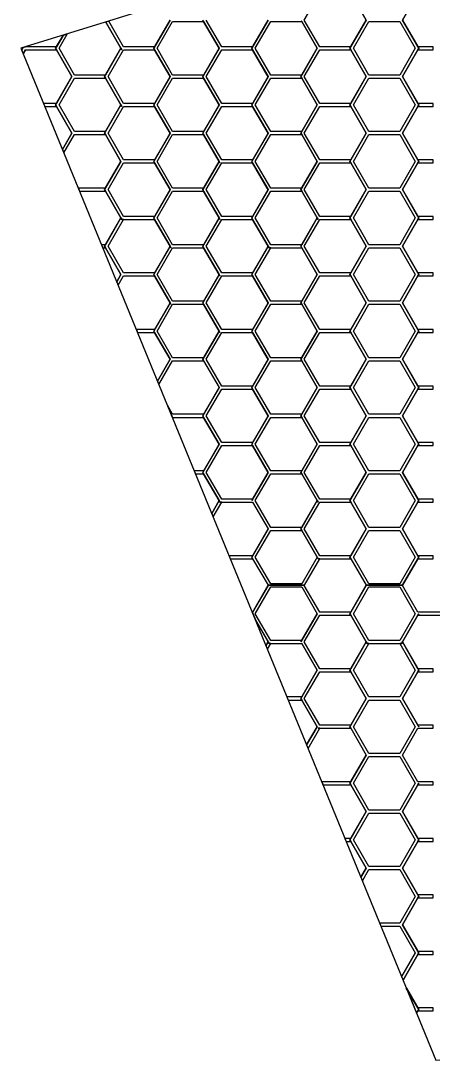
# Model space of a CAD drawing. Extents: x -65 to 65, y -44 to 44.
# Drawn here: x 8.9 to 29.7, y -44 to 8.5 of the extents above; entities that cross this region are included whole.
import ezdxf

# ---------------------------------------------------------------- set-up
doc = ezdxf.new("R2010")
doc.units = 0
doc.layers.add('Add_Red', color=1, linetype='Continuous')
doc.layers.add('Vector_Red', color=1, linetype='Continuous')

msp = doc.modelspace()

# ---------------------------------------------------------------- linework, layer by layer
at = {"layer": 'Add_Red'}
for points in [[(26.324735, 8.564321), (25.544073, 7.211768), (23.982412, 7.211768), (23.201414, 8.564321), (23.982412, 9.916874), (25.544073, 9.916874), (26.324735, 8.564321)], [(26.326584, 8.564321), (26.326584, 8.56432), (25.501711, 7.13545), (25.545754, 7.059299), (25.545753, 7.059299), (25.501711, 7.135449), (25.501711, 7.13545), (26.326584, 8.56432), (25.545754, 9.916873), (25.545753, 9.916874), (25.545754, 9.916874), (26.326584, 8.564321)], [(28.152163, 8.564153), (28.977036, 7.135449), (28.974269, 7.130647), (28.933162, 7.059299), (29.707099, 7.059299), (29.707099, 7.211768), (28.93333, 7.211768), (28.152331, 8.564321), (28.93333, 9.916874), (28.933162, 9.916874), (28.933161, 9.916873), (28.152163, 8.564153)], [(13.12257, 5.706913), (13.122569, 5.706914), (13.947442, 7.135784), (13.184761, 8.456572), (13.184189, 8.456395), (13.946937, 7.135448), (13.165939, 5.782895), (11.604279, 5.782895), (10.823281, 7.135448), (11.237927, 7.853544), (11.023687, 7.787183), (10.647447, 7.135447), (10.691321, 7.059297), (11.472319, 5.706912), (11.472319, 5.706911), (10.647447, 4.278208), (10.691321, 4.202059), (11.472319, 2.849506), (11.472319, 2.849505), (10.995637, 2.023878), (11.068631, 1.845653), (11.604279, 2.773187), (13.165939, 2.773187), (13.946937, 1.420802), (13.165939, 0.068418), (11.796517, 0.068418), (11.858962, -0.08405), (13.165939, -0.08405), (13.946769, -1.436603), (13.165939, -2.789156), (12.966866, -2.789156), (13.029243, -2.941457), (13.165939, -2.941457), (13.946937, -4.294111), (13.734137, -4.662556), (13.734319, -4.662999), (13.947442, -4.293825), (13.166612, -2.941457), (13.122569, -2.865307), (13.12257, -2.865306), (13.122569, -2.865305), (13.947442, -1.436602), (13.166612, -0.08405), (13.122569, -0.0079), (13.122569, -0.007899), (13.947441, 1.420803), (13.166612, 2.773187), (13.122569, 2.849506), (13.122569, 2.849507), (13.947442, 4.27821), (13.166612, 5.630762), (13.122569, 5.706912), (13.12257, 5.706913)], [(16.42206, 8.56432), (15.64123, 7.211768), (14.07957, 7.211768), (13.334081, 8.502823), (13.184761, 8.456572), (13.947442, 7.135785), (13.991485, 7.059299), (13.991485, 7.059298), (13.947442, 7.135785), (13.947442, 7.135784), (13.12257, 5.706913), (13.166612, 5.630763), (13.947442, 4.27821), (13.991485, 4.20206), (13.991484, 4.20206), (13.947442, 4.27821), (13.947442, 4.278209), (13.122569, 2.849506), (13.166612, 2.773188), (13.947442, 1.420804), (13.947441, 1.420803), (13.947442, 1.420802), (13.122569, -0.007899), (13.166612, -0.084049), (13.947442, -1.436602), (13.991484, -1.512752), (15.64123, -1.512752), (15.64123, -1.512753), (16.42206, -2.865305), (15.64123, -4.217757), (14.079569, -4.217757), (13.298571, -2.865305), (14.079569, -1.512753), (13.991484, -1.512753), (13.947442, -1.436602), (13.947442, -1.436603), (13.12257, -2.865306), (13.166612, -2.941456), (13.947442, -4.293824), (13.947442, -4.293825), (13.734319, -4.662999), (13.807417, -4.841479), (14.079569, -4.370176), (15.64123, -4.370176), (16.42206, -5.722679), (15.64123, -7.075013), (14.722185, -7.075013), (14.784637, -7.227499), (15.64123, -7.227499), (16.42206, -8.580018), (15.788229, -9.677912), (15.788866, -9.679466), (16.423573, -8.580018), (15.642911, -7.2275), (15.64291, -7.227499), (15.642911, -7.227499), (16.423573, -8.580018), (16.423573, -8.580019), (15.788866, -9.679466), (15.861981, -9.857987), (16.555701, -8.656371), (18.117529, -8.656371), (18.898191, -10.008874), (18.117529, -11.361107), (16.555701, -11.361107), (16.28706, -10.895878), (16.540066, -11.513626), (16.555701, -11.513626), (16.5557, -11.513627), (18.11753, -11.513627), (18.898191, -12.866129), (18.117529, -14.218648), (17.647936, -14.218648), (17.710388, -14.371134), (18.118201, -14.371134), (18.073991, -14.294815), (18.073991, -14.294814), (18.898863, -12.866128), (18.118201, -11.513626), (18.1182, -11.513626), (18.073991, -11.437274), (18.073991, -11.437273), (18.898863, -10.008603), (18.898864, -10.008605), (18.073991, -11.437273), (18.118201, -11.513625), (18.898863, -12.866128), (18.898863, -12.866129), (18.073991, -14.294814), (18.118201, -14.371133), (18.898863, -15.723366), (18.942738, -15.799819), (20.592483, -15.799819), (20.592483, -15.79982), (21.373482, -17.152322), (20.592483, -18.504566), (19.403279, -18.504566), (19.465733, -18.657055), (20.594332, -18.657055), (20.566428, -18.608804), (20.55029, -18.5809), (20.55029, -18.580899), (21.375163, -17.152322), (21.375163, -17.152323), (20.55029, -18.580899), (20.566428, -18.608804), (20.594333, -18.657055), (21.369447, -19.999996), (23.206457, -19.999996), (23.981572, -18.657055), (23.894328, -18.657055), (23.069455, -17.228389), (23.044148, -17.184514), (23.02558, -17.152322), (23.850453, -15.723367), (23.069455, -14.371134), (23.02558, -14.294815), (23.025581, -14.294815), (23.02558, -14.294814), (23.850452, -12.866128), (23.069455, -11.513626), (23.02558, -11.43756), (23.025581, -11.437559)], [(16.423573, 8.564319), (15.5987, 7.135449), (15.642911, 7.059299), (16.423573, 5.706914), (16.423573, 5.706913), (15.5987, 4.27821), (15.642911, 4.20206), (15.64291, 4.20206), (15.5987, 4.278209), (15.5987, 4.27821), (16.423573, 5.706914), (15.642911, 7.059297), (15.64291, 7.059299), (15.64123, 7.059299), (16.42206, 5.706914), (15.64123, 4.354361), (14.07957, 4.354361), (13.298571, 5.706914), (14.07957, 7.059299), (15.64291, 7.059299), (15.5987, 7.135448), (15.5987, 7.135449), (16.423573, 8.56432)], [(18.898191, 7.135448), (18.117529, 5.782895), (16.555701, 5.782895), (15.77487, 7.135448), (16.555701, 8.488001), (18.117529, 8.488001), (18.898191, 7.135448)], [(18.073992, 8.56432), (18.118201, 8.488002), (18.898863, 7.135785), (18.898863, 7.135784), (18.073991, 5.706914), (18.118201, 5.630763), (18.898863, 4.278211), (18.898862, 4.27821), (18.898863, 4.278209), (18.073991, 2.849507), (18.118201, 2.773189), (18.118202, 2.773187), (18.898863, 1.420804), (18.942738, 1.344653), (18.898864, 1.420803), (18.898863, 1.420804), (18.118202, 2.773187), (18.118201, 2.773187), (18.073991, 2.849506), (18.073991, 2.849507), (18.898862, 4.27821), (18.118201, 5.630762), (18.073991, 5.706913), (18.073991, 5.706914), (18.898863, 7.135784), (18.118201, 8.488001), (18.073991, 8.564319)], [(21.373482, 8.564321), (20.592483, 7.211768), (19.030823, 7.211768), (18.250161, 8.564321)], [(21.375163, 8.56432), (20.55029, 7.135448), (20.594164, 7.059299), (20.594163, 7.059299), (20.55029, 7.135448), (20.55029, 7.135449), (21.375163, 8.56432)], [(23.849781, 7.135448), (23.068783, 5.782895), (21.507122, 5.782895), (20.726292, 7.135448), (21.507122, 8.488001), (23.068783, 8.488001), (23.849781, 7.135448)], [(23.044232, 8.531876), (23.069455, 8.488002), (23.850453, 7.135786), (23.850452, 7.135785), (23.850453, 7.135784), (23.025581, 5.706913), (23.044176, 5.674638), (23.069455, 5.630764), (23.850453, 4.278211), (23.850453, 4.27821), (23.025581, 2.849506), (23.028868, 2.843789), (23.069455, 2.773189), (23.850453, 1.420804), (23.850453, 1.420803), (23.025581, -0.007899), (23.044177, -0.040175), (23.069455, -0.084049), (23.850453, -1.436601), (23.894327, -1.512752), (23.850453, -1.436602), (23.850453, -1.436603), (23.025581, -2.865306), (23.037379, -2.885783), (23.069455, -2.941455), (23.850453, -4.293823), (23.850453, -4.293824), (23.02558, -5.722679), (23.069455, -5.798828), (23.850453, -7.151364), (23.850452, -7.151365), (23.850453, -7.151366), (23.025581, -8.580018), (23.069455, -8.65637), (23.850453, -10.008603), (23.850453, -10.008604), (23.025581, -11.437559), (23.069455, -11.513625), (23.850453, -12.866127), (23.850452, -12.866128), (23.850453, -12.866129), (23.025581, -14.294815), (23.069455, -14.371132), (23.850453, -15.723366), (23.894328, -15.799819), (23.894327, -15.799819), (23.850453, -15.723366), (23.850453, -15.723367), (23.025581, -17.152323), (23.044148, -17.184514), (23.069455, -17.228388), (23.894328, -18.657054), (25.545753, -18.657054), (25.545754, -18.657055), (26.321037, -19.999996), (28.157711, -19.999996), (28.157712, -19.999995), (28.15771, -19.999995), (28.977036, -18.580899), (28.935011, -18.507848), (28.152163, -17.152323), (28.152164, -17.152322), (28.152163, -17.152321), (28.933161, -15.799819), (28.977036, -15.723367), (28.152163, -14.294815), (28.152163, -14.294814), (28.933161, -12.942278), (28.977036, -12.866128), (28.152163, -11.437559), (28.152163, -11.437558), (28.933161, -10.084938), (28.977036, -10.008873), (28.152163, -8.580018), (28.152163, -8.580017), (28.933161, -7.227498), (28.977036, -7.151365), (28.152163, -5.722679), (28.152163, -5.722678), (28.933161, -4.370175), (28.977036, -4.29411), (28.152163, -2.865306), (28.152163, -2.865305), (28.933161, -1.512752), (28.977034, -1.436606), (28.977036, -1.436602), (28.152163, -0.007899), (28.152163, -0.007898), (28.933161, 1.344654), (28.977036, 1.420803), (28.152163, 2.849507), (28.152163, 2.849508), (28.933161, 4.20206), (28.152163, 2.849507), (28.977036, 1.420804), (28.977036, 1.420803), (28.933162, 1.344654), (29.707099, 1.344654), (29.707099, 1.496955), (28.93333, 1.496955), (28.152331, 2.849508), (28.933329, 4.20206), (28.933161, 4.20206), (28.977036, 4.27821), (28.152163, 5.706913), (28.152163, 5.706914), (28.933161, 7.059299), (28.974269, 7.130647), (28.977036, 7.135449), (28.152163, 8.564152)], [(23.025581, -11.437559), (23.02558, -11.437558), (23.850453, -10.008604), (23.069455, -8.656371), (23.02558, -8.580019), (23.025581, -8.580018), (23.02558, -8.580017), (23.850452, -7.151365), (23.069455, -5.79883), (23.02558, -5.722679), (23.02558, -5.722678), (23.850453, -4.293824), (23.069455, -2.941456), (23.069454, -2.941456), (23.037379, -2.885783), (23.02558, -2.865305), (23.850453, -1.436603), (23.069455, -0.08405), (23.044177, -0.040175), (23.02558, -0.007898), (23.850453, 1.420803), (23.069455, 2.773188), (23.028868, 2.843789), (23.02558, 2.849508), (23.850453, 4.27821), (23.069455, 5.630763), (23.044176, 5.674638), (23.02558, 5.706914), (23.850452, 7.135785), (23.069455, 8.488001), (23.044232, 8.531876)], [(28.801202, 7.135449), (28.020204, 5.782896), (26.458543, 5.782896), (25.677545, 7.135449), (26.458543, 8.488002), (28.020204, 8.488002), (28.801202, 7.135449)], [(9.014095, 6.862092), (9.12798, 7.059296), (10.689808, 7.059296), (11.47047, 5.706911), (10.689808, 4.354359), (10.041164, 4.354359), (10.103541, 4.202058), (10.689808, 4.202058), (11.47047, 2.849505), (10.994932, 2.025601), (10.995637, 2.023878), (11.472319, 2.849505), (10.691321, 4.202058), (10.647447, 4.278208), (10.647447, 4.278209), (11.472319, 5.706911), (10.691321, 7.059296), (10.647447, 7.135447), (10.647447, 7.135448), (11.023687, 7.787183), (11.021543, 7.786519), (10.689808, 7.211765), (9.16599, 7.211765), (8.98459, 7.155577), (8.99602, 7.135783), (8.941027, 7.0405), (9.014095, 6.862092)], [(9.134536, 7.059296), (9.12798, 7.059296), (9.014095, 6.862092), (9.016837, 6.855399), (9.134536, 7.059296)], [(21.373481, 5.706914), (20.592483, 4.354361), (19.030823, 4.354361), (18.250161, 5.706914), (19.030823, 7.059299), (20.592483, 7.059299), (21.373481, 5.706914)], [(21.331283, 5.782896), (21.375163, 5.706913), (20.55029, 4.27821), (20.594164, 4.20206), (20.594163, 4.20206), (20.55029, 4.27821), (20.55029, 4.278211), (21.375162, 5.706914), (21.331283, 5.782896), (20.594164, 7.059298), (20.594163, 7.059299), (20.594164, 7.059299), (21.331283, 5.782896)], [(26.324735, 5.706914), (25.544073, 4.354361), (23.982412, 4.354361), (23.201414, 5.706914), (23.982412, 7.059299), (25.544073, 7.059299), (26.324735, 5.706914)], [(26.326584, 5.706914), (26.326584, 5.706913), (25.501711, 4.278211), (25.545754, 4.202061), (25.545753, 4.202061), (25.501711, 4.27821), (25.501711, 4.278211), (26.326584, 5.706913), (25.545754, 7.059298), (25.545753, 7.059299), (25.545754, 7.059299), (26.326584, 5.706914)], [(28.152163, 5.706913), (28.977036, 4.278211), (28.977036, 4.27821), (28.933161, 4.20206), (29.707099, 4.20206), (29.707099, 4.354361), (28.93333, 4.354361), (28.152331, 5.706914), (28.93333, 7.059299), (28.933162, 7.059299), (28.933161, 7.059298), (28.152163, 5.706913)], [(13.946769, 4.278209), (13.165939, 2.925656), (11.604279, 2.925656), (10.823281, 4.278209), (11.604279, 5.630762), (13.165939, 5.630762), (13.946769, 4.278209)], [(18.898191, 4.278209), (18.117529, 2.925656), (16.555701, 2.925656), (15.77487, 4.278209), (16.555701, 5.630762), (18.117529, 5.630762), (18.898191, 4.278209)], [(23.849781, 4.27821), (23.068783, 2.925657), (21.507122, 2.925657), (20.726292, 4.27821), (21.507122, 5.630763), (23.068783, 5.630763), (23.849781, 4.27821)], [(28.801202, 4.27821), (28.020204, 2.925657), (26.458543, 2.925657), (25.677545, 4.27821), (26.458543, 5.630763), (28.020204, 5.630763), (28.801202, 4.27821)], [(16.42206, 2.849507), (15.64123, 1.496954), (14.07957, 1.496954), (13.298571, 2.849507), (14.07957, 4.20206), (15.64123, 4.20206), (16.42206, 2.849507)], [(16.423573, 2.849507), (16.423573, 2.849506), (15.598701, 1.420803), (15.642911, 1.344653), (15.64291, 1.344653), (15.5987, 1.420802), (15.598701, 1.420803), (15.5987, 1.420804), (16.423573, 2.849507), (15.642911, 4.202059), (15.64291, 4.20206), (15.642911, 4.20206), (16.423573, 2.849507)], [(21.373481, 2.849507), (20.592483, 1.496954), (19.030823, 1.496954), (18.250161, 2.849507), (19.030823, 4.20206), (20.592483, 4.20206), (21.373481, 2.849507)], [(21.331192, 2.925656), (21.375163, 2.849506), (20.55029, 1.420803), (20.594164, 1.344653), (20.594163, 1.344653), (20.55029, 1.420803), (20.55029, 1.420804), (21.375162, 2.849507), (21.331192, 2.925656), (20.594164, 4.202059), (20.594163, 4.20206), (20.594164, 4.20206), (21.331192, 2.925656)], [(26.324735, 2.849508), (25.544073, 1.496955), (23.982412, 1.496955), (23.201414, 2.849508), (23.982412, 4.202061), (25.544073, 4.202061), (26.324735, 2.849508)], [(26.326584, 2.849508), (26.326584, 2.849507), (25.501711, 1.420804), (25.545754, 1.344654), (25.545753, 1.344654), (25.501711, 1.420803), (25.501711, 1.420804), (26.326584, 2.849508), (25.545754, 4.20206), (25.545753, 4.202061), (25.545754, 4.202061), (26.326584, 2.849508)], [(18.898191, 1.420803), (18.117529, 0.068418), (16.555701, 0.068418), (15.774871, 1.420803), (16.555701, 2.773187), (18.117529, 2.773187), (18.898191, 1.420803)], [(23.849781, 1.420803), (23.068783, 0.068418), (21.507122, 0.068418), (20.726292, 1.420803), (21.507122, 2.773188), (23.068783, 2.773188), (23.849781, 1.420803)], [(28.801202, 1.420803), (28.020204, 0.068419), (26.458543, 0.068419), (25.677545, 1.420803), (26.458543, 2.773188), (28.020204, 2.773188), (28.801202, 1.420803)], [(16.42206, -0.007899), (15.64123, -1.360283), (14.079569, -1.360283), (13.298571, -0.007899), (14.079569, 1.344653), (15.64123, 1.344653), (16.42206, -0.007899)], [(16.423573, -0.007899), (16.423573, -0.0079), (15.5987, -1.436602), (15.642911, -1.512752), (15.64291, -1.512752), (15.5987, -1.436603), (15.5987, -1.436602), (16.423573, -0.007899), (15.642911, 1.344652), (15.64291, 1.344653), (15.642911, 1.344653), (16.423573, -0.007899)], [(18.073992, -0.007899), (18.073991, -0.007898), (18.898863, 1.420804), (18.898864, 1.420803), (18.073992, -0.007899), (18.118201, -0.084049), (18.118202, -0.08405), (18.898863, -1.436602), (18.942738, -1.512752), (18.898864, -1.436603), (18.898863, -1.436602), (18.118202, -0.08405), (18.118201, -0.08405), (18.073991, -0.0079), (18.073992, -0.007899)], [(21.373481, -0.007898), (20.592483, -1.360283), (19.030823, -1.360283), (18.250161, -0.007898), (19.030823, 1.344653), (20.592483, 1.344653), (21.373481, -0.007898)], [(21.331095, 0.068419), (21.375163, -0.007899), (20.55029, -1.436602), (20.594332, -1.512752), (20.55029, -1.436603), (20.55029, -1.436602), (21.375162, -0.007898), (21.331095, 0.068419), (20.594164, 1.344652), (20.594163, 1.344653), (20.594164, 1.344653), (21.331095, 0.068419)], [(26.324735, -0.007898), (25.544073, -1.360283), (23.982412, -1.360283), (23.201414, -0.007898), (23.982412, 1.344654), (25.544073, 1.344654), (26.324735, -0.007898)], [(26.326584, -0.007898), (26.326584, -0.007899), (25.501711, -1.436601), (25.545754, -1.512752), (25.545753, -1.512752), (25.501711, -1.436602), (25.501711, -1.436601), (26.326584, -0.007898), (25.545754, 1.344653), (25.545753, 1.344654), (25.545754, 1.344654), (26.326584, -0.007898)], [(28.152163, -0.007899), (28.977036, -1.436602), (28.977034, -1.436606), (28.933162, -1.512752), (29.707099, -1.512752), (29.707099, -1.360283), (28.933329, -1.360283), (28.152331, -0.007898), (28.933329, 1.344654), (28.933162, 1.344654), (28.933161, 1.344653), (28.152163, -0.007899)], [(18.898191, -1.436603), (18.117529, -2.789156), (16.555701, -2.789156), (15.774871, -1.436603), (16.555701, -0.08405), (18.117529, -0.08405), (18.898191, -1.436603)], [(23.849781, -1.436603), (23.068783, -2.789156), (21.507122, -2.789156), (20.726292, -1.436603), (21.507122, -0.08405), (23.068783, -0.08405), (23.849781, -1.436603)], [(28.801202, -1.436602), (28.020204, -2.789155), (26.458543, -2.789155), (25.677545, -1.436602), (26.458543, -0.084049), (28.020204, -0.084049), (28.801202, -1.436602)], [(16.423573, -2.865305), (16.423572, -2.865306), (16.423573, -2.865306), (15.5987, -4.29411), (15.642911, -4.370176), (15.64291, -4.370176), (15.5987, -4.294111), (15.5987, -4.29411), (16.423572, -2.865306), (15.642911, -1.512754), (15.64291, -1.512752), (15.642911, -1.512752), (16.423573, -2.865305)], [(18.073992, -2.865306), (18.073991, -2.865305), (18.898863, -1.436602), (18.898864, -1.436603), (18.073992, -2.865306), (18.118201, -2.941456), (18.118202, -2.941457), (18.898863, -4.293824), (18.942738, -4.370176), (18.898864, -4.293825), (18.898863, -4.293824), (18.118202, -2.941457), (18.118201, -2.941457), (18.073991, -2.865307), (18.073992, -2.865306)], [(21.373481, -2.865305), (20.592483, -4.217757), (19.030823, -4.217757), (18.250161, -2.865305), (19.030823, -1.512752), (20.592483, -1.512752), (21.373481, -2.865305)], [(21.375163, -2.865306), (21.419205, -2.941456), (21.507122, -2.941456), (21.507121, -2.941457), (23.068784, -2.941457), (23.849781, -4.29411), (23.068783, -5.646344), (21.507122, -5.646344), (20.726292, -4.29411), (21.507121, -2.941457), (21.419205, -2.941457), (21.375163, -2.865306), (20.55029, -4.29411), (20.594164, -4.370176), (20.594163, -4.370176), (20.55029, -4.29411), (20.55029, -4.294109), (21.375162, -2.865305), (20.594332, -1.512752), (20.594333, -1.512753), (21.375163, -2.865306)], [(26.324735, -2.865305), (25.544073, -4.217757), (23.982412, -4.217757), (23.201414, -2.865305), (23.982412, -1.512752), (25.544073, -1.512752), (26.324735, -2.865305)], [(26.326584, -2.865305), (26.326584, -2.865306), (25.501711, -4.294109), (25.545754, -4.370175), (25.545753, -4.370175), (25.501711, -4.29411), (25.501711, -4.294109), (26.326584, -2.865305), (25.545754, -1.512753), (25.545753, -1.512752), (25.545754, -1.512752), (26.326584, -2.865305)], [(28.152163, -2.865306), (28.977036, -4.294109), (28.977036, -4.29411), (28.933162, -4.370175), (29.707099, -4.370175), (29.707099, -4.217757), (28.933329, -4.217757), (28.152331, -2.865305), (28.933329, -1.512752), (28.933162, -1.512752), (28.933161, -1.512753), (28.152163, -2.865306)], [(18.898191, -4.294111), (18.117529, -5.646344), (16.555701, -5.646344), (15.774871, -4.294111), (16.555701, -2.941457), (18.117529, -2.941457), (18.898191, -4.294111)], [(16.423573, -2.865306), (16.467784, -2.941457), (16.423573, -2.865307), (16.423573, -2.865306)], [(23.068784, -2.941457), (23.068783, -2.941456), (23.069454, -2.941456), (23.069455, -2.941457), (23.068784, -2.941457)], [(28.801202, -4.29411), (28.020204, -5.646343), (26.458543, -5.646343), (25.677545, -4.29411), (26.458543, -2.941456), (28.020204, -2.941456), (28.801202, -4.29411)], [(16.423573, -5.722679), (15.5987, -7.151365), (15.642911, -7.227499), (15.64291, -7.227499), (15.5987, -7.151366), (15.5987, -7.151365), (16.423573, -5.722679), (15.642911, -4.370177), (15.64291, -4.370176), (15.642911, -4.370176), (16.423573, -5.722679)], [(18.073991, -5.722678), (18.898863, -4.293824), (18.898864, -4.293825), (18.073991, -5.722678), (18.118201, -5.798829), (18.118202, -5.79883), (18.898863, -7.151365), (18.942738, -7.227498), (18.898864, -7.151366), (18.898863, -7.151365), (18.118202, -5.79883), (18.118201, -5.79883), (18.073991, -5.72268), (18.073991, -5.722678)], [(21.373481, -5.722678), (20.592483, -7.075013), (19.030823, -7.075013), (18.250161, -5.722678), (19.030823, -4.370176), (20.592483, -4.370176), (21.373481, -5.722678)], [(21.331083, -5.646343), (21.375163, -5.722679), (20.55029, -7.151366), (20.594164, -7.227498), (20.594163, -7.227498), (20.55029, -7.151366), (20.55029, -7.151365), (21.375162, -5.722678), (21.331083, -5.646343), (20.594164, -4.370177), (20.594163, -4.370176), (20.594164, -4.370176), (21.331083, -5.646343)], [(26.324735, -5.722678), (25.544073, -7.075012), (23.982412, -7.075012), (23.201414, -5.722678), (23.982412, -4.370175), (25.544073, -4.370175), (26.324735, -5.722678)], [(26.326584, -5.722678), (26.326584, -5.722679), (25.501711, -7.151364), (25.545754, -7.227498), (25.545753, -7.227498), (25.501711, -7.151365), (25.501711, -7.151364), (26.326584, -5.722678), (25.545754, -4.370176), (25.545753, -4.370175), (25.545754, -4.370175), (26.326584, -5.722678)], [(28.152163, -5.722679), (28.977036, -7.151364), (28.977036, -7.151365), (28.933162, -7.227498), (29.707099, -7.227498), (29.707099, -7.075012), (28.933329, -7.075012), (28.152331, -5.722678), (28.933329, -4.370175), (28.933162, -4.370175), (28.933161, -4.370176), (28.152163, -5.722679)], [(16.423573, -5.722679), (16.467784, -5.79883), (16.423573, -5.72268), (16.423573, -5.722679)], [(18.898191, -7.151366), (18.117529, -8.503868), (16.555701, -8.503868), (15.774871, -7.151366), (16.555701, -5.79883), (18.117529, -5.79883), (18.898191, -7.151366)], [(23.849781, -7.151366), (23.068783, -8.503868), (21.507122, -8.503868), (20.726292, -7.151366), (21.507122, -5.79883), (23.068783, -5.79883), (23.849781, -7.151366)], [(28.801202, -7.151365), (28.020204, -8.503868), (26.458543, -8.503868), (25.677545, -7.151365), (26.458543, -5.798829), (28.020204, -5.798829), (28.801202, -7.151365)], [(18.073991, -8.580018), (18.898863, -7.151365), (18.898864, -7.151366), (18.073991, -8.580018), (18.118201, -8.65637), (18.118202, -8.656371), (18.118201, -8.656371), (18.073991, -8.580019), (18.073991, -8.580018)], [(21.373481, -8.580018), (20.592483, -9.932537), (19.030823, -9.932537), (18.250161, -8.580018), (19.030823, -7.227498), (20.592483, -7.227498), (21.373481, -8.580018)], [(21.331191, -8.503869), (21.375163, -8.580019), (20.55029, -10.008873), (20.594164, -10.084939), (20.594163, -10.084939), (20.55029, -10.008873), (20.55029, -10.008872), (21.375162, -8.580018), (21.331191, -8.503869), (20.594164, -7.227499), (20.594163, -7.227498), (20.594164, -7.227498), (21.331191, -8.503869)], [(26.324735, -8.580017), (25.544073, -9.932537), (23.982412, -9.932537), (23.201414, -8.580017), (23.982412, -7.227498), (25.544073, -7.227498), (26.324735, -8.580017)], [(26.326584, -8.580017), (26.326584, -8.580018), (25.501711, -10.008872), (25.545754, -10.084938), (25.545753, -10.084938), (25.501711, -10.008873), (25.501711, -10.008872), (26.326584, -8.580018), (25.545754, -7.227499), (25.545753, -7.227498), (25.545754, -7.227498), (26.326584, -8.580017)], [(28.152163, -8.580018), (28.977036, -10.008872), (28.977036, -10.008873), (28.933162, -10.084938), (29.707099, -10.084938), (29.707099, -9.932536), (28.933329, -9.932536), (28.152331, -8.580017), (28.933329, -7.227498), (28.933162, -7.227498), (28.933161, -7.227499), (28.152163, -8.580018)], [(23.849781, -10.008873), (23.068783, -11.361107), (21.507122, -11.361107), (20.726292, -10.008873), (21.507122, -8.656371), (23.068783, -8.656371), (23.849781, -10.008873)], [(28.801202, -10.008873), (28.020204, -11.361106), (26.458543, -11.361106), (25.677545, -10.008873), (26.458543, -8.65637), (28.020204, -8.65637), (28.801202, -10.008873)], [(21.373481, -11.437559), (20.592483, -12.789792), (19.030823, -12.789792), (18.250161, -11.437273), (19.030823, -10.084939), (20.592483, -10.084939), (21.373481, -11.437559)], [(21.375163, -11.437559), (21.375163, -11.43756), (20.55029, -12.866129), (20.594164, -12.942278), (20.594163, -12.942278), (20.55029, -12.866129), (20.55029, -12.866128), (21.375163, -11.437559), (20.594164, -10.08494), (20.594163, -10.084939), (20.594164, -10.084939), (21.375163, -11.437559)], [(26.324735, -11.437558), (25.544073, -12.789792), (23.982413, -12.789792), (23.201414, -11.437273), (23.982413, -10.084938), (25.544073, -10.084938), (26.324735, -11.437558)], [(26.326584, -11.437558), (26.326584, -11.437559), (25.501711, -12.866127), (25.545754, -12.942278), (25.545753, -12.942278), (25.501711, -12.866128), (25.501711, -12.866127), (26.326584, -11.437558), (25.545754, -10.084939), (25.545753, -10.084938), (25.545754, -10.084938), (26.326584, -11.437558)], [(28.152163, -11.437558), (28.977036, -12.866127), (28.977036, -12.866128), (28.933162, -12.942278), (29.707099, -12.942278), (29.707099, -12.789792), (28.933329, -12.789792), (28.152331, -11.437273), (28.933329, -10.084938), (28.933162, -10.084938), (28.933161, -10.084939), (28.152163, -11.437558)], [(16.5557, -11.513627), (16.540066, -11.513627), (16.546554, -11.529469), (16.5557, -11.513627)], [(18.11753, -11.513627), (18.117529, -11.513626), (18.1182, -11.513626), (18.118201, -11.513627), (18.11753, -11.513627)], [(23.849781, -12.866129), (23.068783, -14.218648), (21.507122, -14.218648), (20.726292, -12.866129), (21.507122, -11.513626), (23.068783, -11.513626), (23.849781, -12.866129)], [(28.801202, -12.866128), (28.020204, -14.218648), (26.458543, -14.218648), (25.677545, -12.866128), (26.458543, -11.513626), (28.020204, -11.513626), (28.801202, -12.866128)], [(21.373482, -14.294814), (20.592483, -15.6473), (19.030823, -15.6473), (18.250161, -14.294814), (19.030823, -12.942278), (20.592483, -12.942278), (21.373482, -14.294814)], [(21.375163, -14.294815), (20.594164, -12.942279), (20.594163, -12.942278), (20.594164, -12.942278), (21.375163, -14.294814), (21.375163, -14.294815), (20.55029, -15.723367), (20.55029, -15.723366), (21.375163, -14.294815)], [(26.324735, -14.294814), (25.544073, -15.6473), (23.982413, -15.6473), (23.201414, -14.294814), (23.982413, -12.942278), (25.544073, -12.942278), (26.324735, -14.294814)], [(26.326584, -14.294814), (26.326584, -14.294815), (25.501711, -15.723367), (25.545754, -15.799819), (25.545753, -15.799819), (25.501711, -15.723367), (25.501711, -15.723366), (26.326584, -14.294814), (25.545754, -12.942279), (25.545753, -12.942278), (25.545754, -12.942278), (26.326584, -14.294814)], [(28.152163, -14.294815), (28.977036, -15.723366), (28.977036, -15.723367), (28.933162, -15.799819), (29.707099, -15.799819), (29.707099, -15.647299), (28.933329, -15.647299), (28.152331, -14.294814), (28.933329, -12.942278), (28.933162, -12.942278), (28.933161, -12.942279), (28.152163, -14.294815)], [(18.898191, -15.723367), (18.527361, -16.365889), (18.527611, -16.366499), (18.898863, -15.723367), (18.118201, -14.371134), (18.117529, -14.371134), (18.898191, -15.723367)], [(21.507122, -17.075987), (20.726292, -15.723367), (21.507122, -14.371134), (23.068783, -14.371134), (23.849781, -15.723367), (23.068783, -17.075987), (21.507122, -17.075987)], [(26.458543, -17.075987), (25.677545, -15.723367), (26.458543, -14.371134), (28.020204, -14.371134), (28.801202, -15.723367), (28.020204, -17.075987), (26.458543, -17.075987)], [(19.030823, -15.79982), (18.942738, -15.79982), (18.898863, -15.723366), (18.898863, -15.723367), (18.527611, -16.3665), (18.600713, -16.544988), (19.030823, -15.79982)], [(26.324735, -17.152322), (25.544073, -18.504565), (23.982413, -18.504565), (23.201414, -17.152322), (23.982413, -15.799819), (25.544073, -15.799819), (26.324735, -17.152322)], [(26.326584, -17.152322), (26.326584, -17.152323), (25.501711, -18.580899), (25.545754, -18.657054), (25.545753, -18.657054), (25.501711, -18.5809), (25.501711, -18.580899), (26.326584, -17.152322), (25.545754, -15.79982), (25.545753, -15.799819), (25.545754, -15.799819), (26.326584, -17.152322)], [(28.977036, -18.5809), (28.157712, -19.999995), (28.160064, -19.999995), (28.933329, -18.660337), (29.707099, -18.660337), (29.707099, -18.504565), (28.933329, -18.504565), (28.152331, -17.152321), (28.933329, -15.799819), (28.933162, -15.799819), (28.933161, -15.79982), (28.152164, -17.152322), (28.93501, -18.507846), (28.977036, -18.580899), (28.977036, -18.5809)], [(21.507122, -19.933419), (20.726292, -18.5809), (21.507122, -17.228389), (23.068782, -17.228389), (23.849781, -18.5809), (23.068782, -19.933419), (21.507122, -19.933419)], [(26.458543, -19.933419), (25.677545, -18.5809), (26.458543, -17.228389), (28.020204, -17.228389), (28.801202, -18.5809), (28.020204, -19.933419), (26.458543, -19.933419)], [(21.378693, -20), (21.369951, -20), (21.373481, -20.006052), (20.592483, -21.358604), (20.572181, -21.358604), (20.581381, -21.381068), (21.378693, -20)], [(30.494892, -21.358608), (29.707099, -21.358608), (29.707099, -21.358604), (28.93333, -21.358604), (28.152331, -20.006051), (28.155861, -20), (26.330114, -20), (25.501711, -21.434923), (25.501713, -21.434927), (25.545754, -21.511073), (25.545753, -21.511073), (25.501713, -21.434927), (25.501711, -21.434923), (26.330114, -19.999999), (26.321205, -19.999999), (26.324735, -20.006051), (25.544073, -21.358604), (23.982412, -21.358604), (23.201414, -20.006051), (23.205112, -19.999999), (23.02911, -19.999999), (23.029109, -20), (23.029111, -20), (23.025581, -20.006052), (23.02558, -20.006051), (23.029109, -20), (21.378693, -20), (20.581381, -21.381069), (20.733345, -21.752111), (21.375163, -22.863626), (21.375163, -22.863627), (21.419205, -22.939945), (23.069455, -22.939945), (23.850453, -24.292161), (23.850453, -24.292162), (23.025581, -25.720866), (23.044232, -25.753309), (23.069455, -25.797183), (23.850453, -27.149568), (23.850453, -27.149569), (23.320155, -28.06817), (23.393147, -28.246391), (23.982411, -27.225887), (23.894327, -27.225887), (23.894327, -27.225886), (23.982412, -27.225886), (23.982411, -27.225887), (25.544073, -27.225887), (26.324735, -28.578439), (25.544073, -29.930824), (24.083024, -29.930824), (24.145401, -30.083125), (25.544073, -30.083125), (26.324735, -31.435678), (25.544073, -32.788231), (25.253305, -32.788231), (25.315751, -32.9407), (25.544073, -32.9407), (26.324735, -34.293085), (26.058531, -34.754303), (26.059264, -34.756092), (26.326584, -34.293086), (25.545754, -32.940701), (25.545753, -32.9407), (25.545754, -32.9407), (26.326584, -34.293085), (26.326584, -34.293086), (26.059264, -34.756092), (26.132255, -34.93431), (26.458543, -34.369236), (28.020204, -34.369236), (28.801202, -35.721789), (28.020204, -37.074342), (27.008728, -37.074342), (27.071173, -37.226811), (28.020204, -37.226811), (28.801202, -38.579196), (28.113075, -39.770763), (28.186115, -39.949099), (28.933161, -38.655345), (28.977036, -38.579196), (28.152163, -37.150492), (28.152163, -37.150491), (28.933161, -35.797939), (28.152163, -37.150492), (28.977036, -38.579195), (28.977036, -38.579196), (28.933162, -38.655345), (29.707099, -38.655345), (29.707099, -38.503044), (28.93333, -38.503044), (28.152331, -37.150491), (28.933329, -35.797939), (28.933161, -35.797939), (28.977036, -35.721789), (28.152163, -34.293086), (28.152163, -34.293085), (28.933161, -32.9407), (28.977034, -32.864554), (28.977036, -32.86455), (28.152163, -31.435847), (28.152163, -31.435846), (28.933161, -30.083125), (28.977036, -30.006975), (28.933162, -30.083125), (29.707099, -30.083125), (29.707099, -29.930824), (28.93333, -29.930824), (28.152331, -28.57844), (28.93333, -27.225887), (29.707099, -27.225887), (29.707099, -27.073418), (28.93333, -27.073418), (28.152331, -25.720865), (28.93333, -24.368312), (28.933162, -24.368312), (28.933161, -24.368313), (28.152163, -25.721033), (28.977036, -27.149736), (28.977036, -27.149737), (28.152163, -25.721034), (28.152163, -25.721033), (28.933161, -24.368312), (28.977036, -24.292162), (28.152163, -22.863627), (28.108289, -22.939946), (28.020204, -22.939946), (28.801202, -24.292162), (28.020204, -25.644715), (26.458543, -25.644715), (25.677545, -24.292162), (26.458543, -22.939946), (26.370458, -22.939946), (26.326584, -22.863627), (25.501711, -24.292161), (25.545754, -24.368312), (25.545753, -24.368312), (25.501711, -24.292162), (25.501711, -24.292161), (26.326584, -22.863626), (25.545754, -21.511074), (25.545753, -21.511073), (25.545754, -21.511073), (26.326584, -22.863626), (26.326584, -22.863627), (26.370458, -22.939945), (28.108289, -22.939945), (28.152163, -22.863627), (28.152163, -22.863626), (28.933161, -21.511073), (28.977036, -21.434923), (28.933162, -21.511073), (29.707099, -21.511073), (29.707099, -21.511077), (30.494892, -21.511077)], [(21.507122, -22.787476), (20.726292, -21.434924), (21.507122, -20.082371), (23.068783, -20.082371), (23.849781, -21.434924), (23.068783, -22.787476), (21.507122, -22.787476)], [(26.458543, -22.787476), (25.677545, -21.434923), (26.458543, -20.082371), (28.020204, -20.082371), (28.801202, -21.434923), (28.020204, -22.787476), (26.458543, -22.787476)], [(23.850453, -21.434755), (23.025581, -22.863627), (23.02558, -22.863626), (23.850453, -21.434755)], [(26.324735, -22.863626), (25.544073, -24.216179), (23.982412, -24.216179), (23.201414, -22.863626), (23.982412, -21.511073), (25.544073, -21.511073), (26.324735, -22.863626)], [(28.152163, -22.863626), (28.977036, -24.292161), (28.977036, -24.292162), (28.933162, -24.368312), (29.707099, -24.368312), (29.707099, -24.216179), (28.93333, -24.216179), (28.152331, -22.863626), (28.93333, -21.511073), (28.933162, -21.511073), (28.933161, -21.511074), (28.152163, -22.863626)], [(21.375163, -22.863627), (20.733347, -21.752114), (20.737447, -21.762126), (21.373481, -22.863626), (21.265306, -23.050967), (21.266004, -23.052671), (21.375163, -22.863627)], [(21.507122, -22.939946), (21.419205, -22.939946), (21.375163, -22.863627), (21.266004, -23.052671), (21.339046, -23.231014), (21.507122, -22.939946)], [(23.849781, -27.149737), (23.319864, -28.067461), (23.320154, -28.068169), (23.850453, -27.149569), (23.069455, -25.797184), (23.044232, -25.753309), (23.02558, -25.720865), (23.850453, -24.292162), (23.069455, -22.939946), (23.068783, -22.939946), (23.849781, -24.292162), (23.068783, -25.644715), (22.327603, -25.644715), (22.390048, -25.797184), (23.068783, -25.797184), (23.849781, -27.149737)], [(26.324735, -25.720865), (25.544073, -27.073418), (23.982412, -27.073418), (23.201414, -25.720865), (23.982412, -24.368312), (25.544073, -24.368312), (26.324735, -25.720865)], [(26.326584, -25.721033), (26.326584, -25.721034), (25.501711, -27.149736), (25.545754, -27.225887), (25.501711, -27.149737), (25.501711, -27.149736), (26.326584, -25.721033), (25.545754, -24.368313), (25.545753, -24.368312), (25.545754, -24.368312), (26.326584, -25.721033)], [(28.801202, -27.149737), (28.020204, -28.50229), (26.458543, -28.50229), (25.677545, -27.149737), (26.458543, -25.797184), (28.020204, -25.797184), (28.801202, -27.149737)], [(25.501711, -30.006975), (25.545754, -30.083125), (25.545753, -30.083125), (25.501711, -30.006976), (25.501711, -30.006975), (26.326584, -28.578439), (26.326584, -28.57844), (25.501711, -30.006975)], [(28.801202, -30.006976), (28.020204, -31.359528), (26.458543, -31.359528), (25.677545, -30.006976), (26.458543, -28.654423), (28.020204, -28.654423), (28.801202, -30.006976)], [(26.326584, -31.435678), (26.326584, -31.435679), (25.501711, -32.864549), (25.545754, -32.9407), (25.545753, -32.9407), (25.501711, -32.86455), (25.501711, -32.864549), (26.326584, -31.435679), (25.545754, -30.083126), (25.545753, -30.083125), (25.545754, -30.083125), (26.326584, -31.435678)], [(28.152163, -31.435846), (28.977036, -32.86455), (28.977034, -32.864554), (28.933162, -32.9407), (29.707099, -32.9407), (29.707099, -32.788231), (28.93333, -32.788231), (28.152331, -31.435678), (28.93333, -30.083125), (28.933162, -30.083125), (28.933161, -30.083126), (28.152163, -31.435846)], [(28.801202, -32.86455), (28.020204, -34.217103), (26.458543, -34.217103), (25.677545, -32.86455), (26.458543, -31.511997), (28.020204, -31.511997), (28.801202, -32.86455)], [(28.152163, -34.293086), (28.977036, -35.721788), (28.977036, -35.721789), (28.933161, -35.797939), (29.707099, -35.797939), (29.707099, -35.645638), (28.93333, -35.645638), (28.152331, -34.293085), (28.93333, -32.9407), (28.933162, -32.9407), (28.933161, -32.940701), (28.152163, -34.293086)], [(28.186115, -39.9491), (28.186185, -39.94927), (28.933329, -38.655345), (28.933162, -38.655345), (28.933161, -38.655346), (28.186115, -39.9491)], [(29.707099, -41.360283), (28.933329, -41.360283), (28.351318, -40.352466), (28.351845, -40.353753), (28.977036, -41.436602), (28.977034, -41.436606), (28.933162, -41.512752), (29.707099, -41.512752), (29.707099, -41.360283)], [(28.977036, -41.436602), (28.351846, -40.353756), (28.781029, -41.401665), (28.801202, -41.436602), (28.797771, -41.442544), (28.870775, -41.620794), (28.933161, -41.512752), (28.977034, -41.436606), (28.977036, -41.436602)], [(28.870775, -41.620794), (28.870845, -41.620964), (28.933329, -41.512752), (28.933162, -41.512752), (28.933161, -41.512753), (28.870775, -41.620794)]]:
    msp.add_lwpolyline(points, dxfattribs=at)
at = {"layer": 'Vector_Red'}
msp.add_lwpolyline([(18.507597, 10.115779), (8.890712, 7.136966), (29.834398, -44), (60.361401, -41.530177), (63.321052, -39.63724), (64.50085, -36.228474), (60.559953, -22.126219), (55.417066, -11.364599), (50.570853, -3.431225), (45.043125, 9.13566)], dxfattribs=at)

doc.saveas('drawing.dxf')
